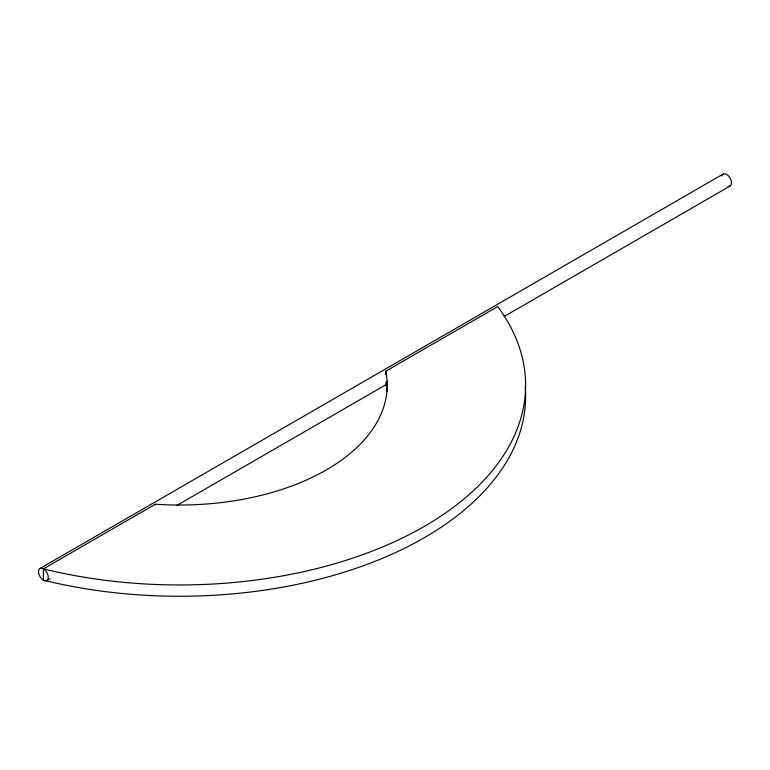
<?xml version="1.0" encoding="UTF-8"?>
<svg xmlns="http://www.w3.org/2000/svg" width="770" height="770" viewBox="0 0 770 770"><rect width="100%" height="100%" fill="white"/><g stroke="black" fill="none" stroke-linecap="round" stroke-linejoin="round"><path stroke-width="1.16" d="M39.934 568.51L723.146 174.059M43.399 568.857L155.347 504.215A207.659 119.889 0 0 0 385.76 371.188L497.718 306.556A346.096 199.815 0 0 1 424.241 526.43A346.096 199.815 0 0 1 43.399 568.857L43.399 580.157A346.096 199.815 0 0 0 525.178 386.492M385.76 382.488L387.83 381.294M46.855 580.503L49.983 578.693M177.042 505.332L387.416 383.874M504.061 316.528L730.066 186.051M385.76 371.188L385.76 374.576M155.347 504.215L155.347 504.918M385.972 383.585A207.659 119.889 0 0 1 386.992 391.478M721.827 176.089A6.92 3.994 60 0 1 726.841 174.549A6.92 3.994 60 0 1 731.462 182.192A6.92 3.994 60 0 1 727.987 186.273M38.587 572.803A6.92 3.994 60 0 0 46.604 580.628A6.92 3.994 60 0 0 44.997 570.089A6.92 3.994 60 0 0 38.587 572.803"/></g></svg>
